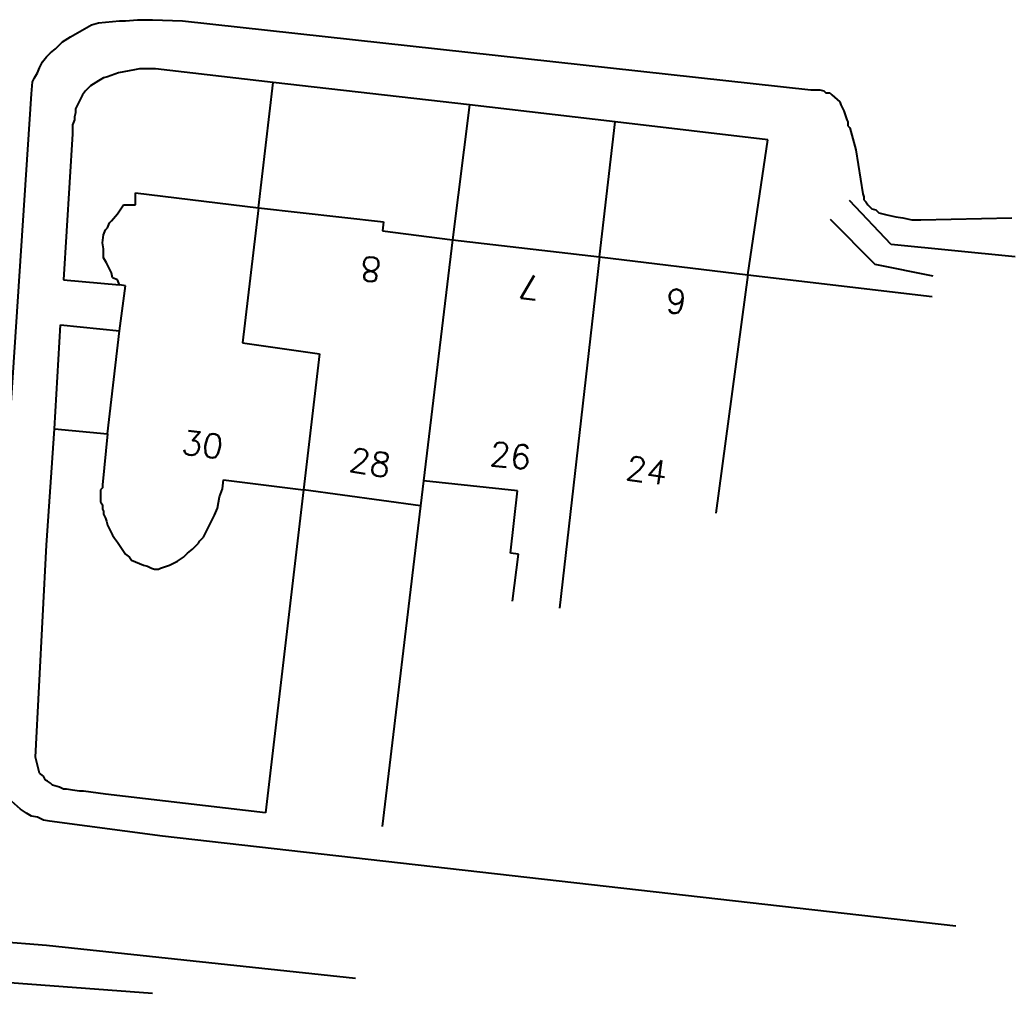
# Model space of a CAD drawing. Extents: x 427500 to 429848, y 434500 to 436505.
# Drawn here: x 429542.03 to 429591.77, y 434505.4 to 434554.05 of the extents above; entities that cross this region are included whole.
import ezdxf

# ---------------------------------------------------------------- set-up
doc = ezdxf.new("R2010")
doc.units = 0
doc.layers.add('LPTIP_Ex_Base', color=8, linetype='Continuous')
doc.styles.add('MtXpl_Romans', font='romans__.ttf')

msp = doc.modelspace()

# ---------------------------------------------------------------- linework, layer by layer
at = {"layer": 'LPTIP_Ex_Base', "color": 251, "true_color": 0x636466}
for p, q in [((429547.3, 434554), (429547.9, 434554.05)), ((429547.9, 434554.05), (429548.65, 434554.05)), ((429548.65, 434554.05), (429550.15, 434554)), ((429544.55, 434553.2), (429545.6, 434553.8)), ((429545.6, 434553.8), (429545.95, 434553.9)), ((429545.95, 434553.9), (429547, 434554)), ((429547, 434554), (429547.3, 434554)), ((429550.15, 434554), (429581.55, 434550.55)), ((429544.15, 434552.95), (429544.55, 434553.2)), ((429543.55, 434552.4), (429543.8, 434552.6)), ((429543.8, 434552.6), (429544.15, 434552.95)), ((429543.15, 434551.95), (429543.35, 434552.2)), ((429543.35, 434552.2), (429543.55, 434552.4)), ((429542.9, 434551.4), (429543, 434551.65)), ((429543, 434551.65), (429543.15, 434551.95)), ((429547.75, 434551.55), (429546.95, 434551.4)), ((429548, 434551.6), (429547.75, 434551.55)), ((429548.8, 434551.6), (429548, 434551.6)), ((429554.69, 434550.92), (429548.8, 434551.6)), ((429542.65, 434550.95), (429542.75, 434551.15)), ((429542.75, 434551.15), (429542.9, 434551.4)), ((429546.2, 434551.15), (429545.95, 434551)), ((429546.4, 434551.2), (429546.2, 434551.15)), ((429546.95, 434551.4), (429546.4, 434551.2)), ((429542.6, 434550.35), (429542.65, 434550.95)), ((429545.55, 434550.75), (429545.3, 434550.5)), ((429545.95, 434551), (429545.55, 434550.75)), ((429553.95, 434544.65), (429554.69, 434550.92)), ((429564.5, 434549.8), (429554.69, 434550.92)), ((429581.55, 434550.55), (429582, 434550.55)), ((429582, 434550.55), (429582.2, 434550.5)), ((429540.55, 434519.25), (429542.6, 434550.35)), ((429545.15, 434550.3), (429544.8, 434549.6)), ((429545.3, 434550.5), (429545.15, 434550.3)), ((429582.2, 434550.5), (429582.3, 434550.4)), ((429582.3, 434550.4), (429582.5, 434550.4)), ((429582.5, 434550.4), (429582.6, 434550.3)), ((429582.6, 434550.3), (429583, 434549.95)), ((429544.8, 434549.6), (429544.8, 434549.4)), ((429564.5, 434549.8), (429563.65, 434543.05)), ((429571.77, 434548.95), (429564.5, 434549.8)), ((429583, 434549.95), (429583.05, 434549.8)), ((429583.05, 434549.8), (429583.2, 434549.5)), ((429544.75, 434549.05), (429544.65, 434548.8)), ((429544.8, 434549.4), (429544.75, 434549.2)), ((429544.75, 434549.2), (429544.75, 434549.05)), ((429583.2, 434549.5), (429583.35, 434549.05)), ((429583.35, 434549.05), (429583.4, 434548.95)), ((429544.65, 434548.8), (429544.65, 434548.35)), ((429571, 434542.2), (429571.77, 434548.95)), ((429579.4, 434548.05), (429571.77, 434548.95)), ((429583.4, 434548.95), (429583.4, 434548.75)), ((429583.4, 434548.75), (429583.5, 434548.65)), ((429583.5, 434548.65), (429583.8, 434547.55)), ((429544.65, 434548.35), (429544.2, 434541.05)), ((429578.4, 434541.3), (429579.4, 434548.05)), ((429583.8, 434547.55), (429584.15, 434545.35)), ((429547.8, 434544.8), (429547.8, 434545.4)), ((429547.8, 434545.4), (429553.95, 434544.65)), ((429584.15, 434545.35), (429584.2, 434545.2)), ((429584.2, 434545.2), (429584.2, 434545.05)), ((429546.9, 434544.35), (429547.2, 434544.8)), ((429547.2, 434544.8), (429547.8, 434544.8)), ((429553.95, 434544.65), (429553.15, 434537.9)), ((429553.95, 434544.65), (429560.2, 434543.95)), ((429585.574, 434542.83), (429583.494, 434545.029)), ((429584.2, 434545.05), (429584.3, 434544.95)), ((429584.3, 434544.95), (429584.4, 434544.8)), ((429584.4, 434544.8), (429584.6, 434544.6)), ((429584.6, 434544.6), (429584.8, 434544.55)), ((429546.6, 434544), (429546.9, 434544.35)), ((429582.522, 434544.093), (429584.758, 434541.844)), ((429584.8, 434544.55), (429584.95, 434544.4)), ((429584.95, 434544.4), (429585.35, 434544.3)), ((429585.35, 434544.3), (429585.8, 434544.2)), ((429585.8, 434544.2), (429586.15, 434544.15)), ((429586.15, 434544.15), (429586.6, 434544.05)), ((429587.05, 434544.05), (429591.6, 434544.15)), ((429546.3, 434543.55), (429546.4, 434543.65)), ((429546.4, 434543.65), (429546.5, 434543.9)), ((429546.5, 434543.9), (429546.6, 434544)), ((429560.2, 434543.95), (429560.15, 434543.5)), ((429586.6, 434544.05), (429587.05, 434544.05)), ((429546.15, 434542.9), (429546.2, 434543.3)), ((429546.2, 434543.3), (429546.3, 434543.55)), ((429560.15, 434543.5), (429563.65, 434543.05)), ((429546.2, 434542.6), (429546.15, 434542.9)), ((429546.2, 434542.15), (429546.2, 434542.6)), ((429563.65, 434543.05), (429562.2, 434531)), ((429563.65, 434543.05), (429571, 434542.2)), ((429591.765, 434542.213), (429585.574, 434542.83)), ((429546.35, 434541.9), (429546.2, 434542.15)), ((429571, 434542.2), (429569, 434524.65)), ((429571, 434542.2), (429578.4, 434541.3)), ((429546.6, 434541.4), (429546.35, 434541.9)), ((429584.758, 434541.844), (429587.65, 434541.25)), ((429546.65, 434541.15), (429546.6, 434541.4)), ((429546.9, 434541.05), (429546.65, 434541.15)), ((429578.4, 434541.3), (429576.8, 434529.4)), ((429578.4, 434541.3), (429587.62, 434540.215)), ((429544.2, 434541.05), (429547, 434540.8)), ((429547, 434540.8), (429546.9, 434541.05)), ((429547.3, 434540.75), (429547, 434540.8)), ((429547, 434538.5), (429547.3, 434540.75)), ((429543.75, 434533.6), (429544.05, 434538.8)), ((429544.05, 434538.8), (429547, 434538.5)), ((429546.4, 434533.35), (429547, 434538.5)), ((429553.15, 434537.9), (429557, 434537.35)), ((429557, 434537.35), (429556.2, 434530.55)), ((429543.35, 434527.8), (429543.75, 434533.6)), ((429543.75, 434533.6), (429546.4, 434533.35)), ((429546.4, 434533.35), (429546.15, 434530.8)), ((429546.15, 434530.65), (429546.05, 434530.55)), ((429546.15, 434530.8), (429546.15, 434530.65)), ((429552.15, 434530.6), (429552.2, 434531.05)), ((429552.2, 434531.05), (429556.2, 434530.55)), ((429562.2, 434531), (429562.05, 434529.75)), ((429566.9, 434530.5), (429562.2, 434531)), ((429546.05, 434530.55), (429546.05, 434529.95)), ((429551.9, 434529.65), (429552, 434530.2)), ((429552, 434530.2), (429552.15, 434530.6)), ((429556.2, 434530.55), (429554.3, 434514.41)), ((429562.05, 434529.75), (429556.2, 434530.55)), ((429566.55, 434527.4), (429566.9, 434530.5)), ((429546.05, 434529.95), (429546.15, 434529.8)), ((429546.15, 434529.8), (429546.15, 434529.6)), ((429551.75, 434529.3), (429551.9, 434529.65)), ((429562.05, 434529.75), (429560.13, 434513.72)), ((429546.15, 434529.6), (429546.2, 434529.5)), ((429546.2, 434529.5), (429546.2, 434529.35)), ((429546.2, 434529.35), (429546.3, 434529.15)), ((429546.3, 434529.15), (429546.35, 434529)), ((429551.2, 434528.2), (429551.75, 434529.3)), ((429546.35, 434529), (429546.4, 434528.8)), ((429546.4, 434528.8), (429546.65, 434528.3)), ((429546.65, 434528.3), (429546.75, 434528.15)), ((429546.75, 434528.15), (429546.9, 434527.95)), ((429551, 434528), (429551.2, 434528.2)), ((429542.8, 434517.2), (429543.35, 434527.8)), ((429546.9, 434527.95), (429547.3, 434527.35)), ((429550.65, 434527.6), (429550.95, 434527.9)), ((429550.95, 434527.9), (429551, 434528)), ((429547.3, 434527.35), (429547.5, 434527.2)), ((429547.5, 434527.2), (429547.6, 434527.05)), ((429549.9, 434527), (429550.2, 434527.2)), ((429550.2, 434527.2), (429550.4, 434527.4)), ((429550.4, 434527.4), (429550.65, 434527.6)), ((429566.95, 434527.35), (429566.55, 434527.4)), ((429566.65, 434525), (429566.95, 434527.35)), ((429547.6, 434527.05), (429548.2, 434526.8)), ((429548.2, 434526.8), (429548.4, 434526.75)), ((429548.4, 434526.75), (429548.6, 434526.65)), ((429549.05, 434526.65), (429549.5, 434526.8)), ((429549.5, 434526.8), (429549.9, 434527)), ((429548.6, 434526.65), (429548.75, 434526.6)), ((429548.75, 434526.6), (429548.95, 434526.6)), ((429548.95, 434526.6), (429549.05, 434526.65)), ((429543, 434516.4), (429542.8, 434517.2)), ((429543.2, 434516.25), (429543, 434516.4)), ((429543.3, 434516.05), (429543.2, 434516.25)), ((429543.4, 434516), (429543.3, 434516.05)), ((429543.55, 434515.9), (429543.4, 434516)), ((429543.65, 434515.8), (429543.55, 434515.9)), ((429544, 434515.7), (429543.65, 434515.8)), ((429544.2, 434515.6), (429544, 434515.7)), ((429544.35, 434515.6), (429544.2, 434515.6)), ((429544.65, 434515.55), (429544.35, 434515.6)), ((429545, 434515.5), (429544.65, 434515.55)), ((429545.2, 434515.5), (429545, 434515.5)), ((429546.3, 434515.35), (429545.2, 434515.5)), ((429554.3, 434514.41), (429546.3, 434515.35)), ((429542.05, 434514.6), (429541.6, 434515)), ((429542.35, 434514.4), (429542.05, 434514.6)), ((429542.6, 434514.25), (429542.35, 434514.4)), ((429542.9, 434514.2), (429542.6, 434514.25)), ((429543.2, 434514.05), (429542.9, 434514.2)), ((429543.5, 434514), (429543.2, 434514.05)), ((429549.15, 434513.25), (429543.5, 434514)), ((429588.8, 434508.75), (429549.15, 434513.25)), ((429532.183, 434508.689), (429543.35, 434507.8)), ((429543.35, 434507.8), (429558.8, 434506.15)), ((429539.9, 434506.05), (429548.65, 434505.4))]:
    msp.add_line(p, q, dxfattribs=at)

# ---------------------------------------------------------------- texts
at = {"layer": 'LPTIP_Ex_Base', "color": 251, "true_color": 0x636466, "style": 'MtXpl_Romans'}
for s, rotation, p in [('8', 175.5, (429560.125, 434542.144)), ('7', 172.7, (429568.083, 434541.222)), ('6', 174.2, (429575.402, 434540.528)), ('30', 352.8, (429550.054, 434532.356)), ('26', 354, (429565.46, 434531.781)), ('28', 350.6, (429558.42, 434531.498)), ('24', 351.6, (429572.245, 434531.082))]:
    msp.add_text(s, height=1.2, rotation=rotation, dxfattribs=at).set_placement(p)

doc.saveas('drawing.dxf')
